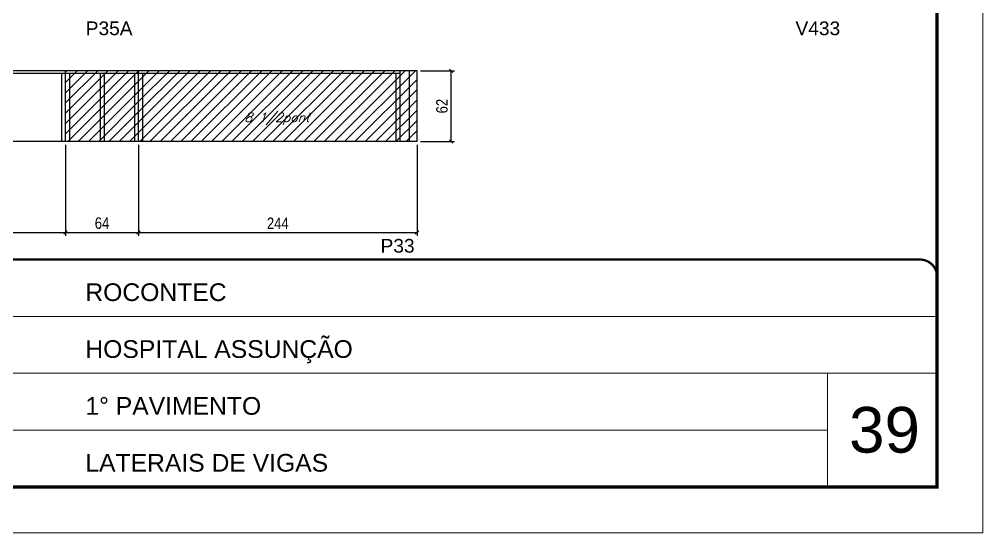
# Model space of a CAD drawing. Extents: x 137137 to 143418, y 10464 to 34486.
# Drawn here: x 140948 to 141792, y 23099 to 23548 of the extents above; entities that cross this region are included whole.
import ezdxf

# ---------------------------------------------------------------- set-up
doc = ezdxf.new("R2010")
doc.units = 0
doc.linetypes.add('CONTINUO', pattern=[0])
doc.linetypes.add('DASHED', pattern=[0.75, 0.5, -0.25])
for name, color, linetype in [('5', 5, 'Continuous'), ('COTA', 241, 'Continuous'), ('Painéis', 200, 'Continuous'), ('SARR_2.2x7', 40, 'Continuous'), ('SARR_3.5x7', 81, 'Continuous'), ('texto', 7, 'Continuous')]:
    doc.layers.add(name, color=color, linetype=linetype)
for name, color, linetype, lineweight in [('CARIMBO', 255, 'Continuous', 9), ('Folhas', 255, 'Continuous', 9), ('Hachura', 251, 'Continuous', 9), ('SARRAFO DE PRESSAO', 251, 'DASHED', 9)]:
    doc.layers.add(name, color=color, linetype=linetype, lineweight=lineweight)
doc.styles.add('ARIAL', font='arial.ttf')
doc.styles.add('COTA TECNICA', font='techl___.ttf', dxfattribs={"height": 10})
doc.styles.add('Romans', font='romans.shx')
doc.styles.get("Standard").update_dxf_attribs({"font": 'arial.ttf'})
doc.dimstyles.new('PAINEL', dxfattribs={"dimtxt": 10, "dimasz": 3, "dimexe": 3, "dimexo": 3, "dimgap": 3, "dimtad": 1, "dimdec": 1, "dimzin": 12, "dimdsep": 46, "dimtxsty": 'COTA TECNICA', "dimblk1": 'OBLIQUE', "dimblk2": 'OBLIQUE', "dimsah": 1, "dimcen": 0.9, "dimclrd": 4, "dimclre": 4, "dimclrt": 240, "dimadec": 1, "dimazin": 3, "dimtfac": 1, "dimtdec": 1, "dimtmove": 0, "dimatfit": 3, "dimfxl": 1, "dimtolj": 1, "dimtzin": 12, "dimarcsym": 0})
pattern_1 = [(45, (-1576.503, -8031.286), (-4.49012806, 4.49012806), [])]

# ---------------------------------------------------------------- blocks, each defined once
blk = doc.blocks.new('9999999999')
at = {"color": 30, "linetype": 'CONTINUO'}
for p, q in [((98564.56, 34379.64), (99583.98, 34379.64)), ((98564.56, 34329.83), (99487.98, 34329.83)), ((99583.98, 34329.83), (99487.98, 34329.83)), ((99487.98, 34329.83), (99487.98, 34230.21)), ((98564.56, 34280.02), (99487.98, 34280.02))]:
    blk.add_line(p, q, dxfattribs=at)
at = {"color": 30, "linetype": 'CONTINUO', "const_width": 2}
blk.add_lwpolyline([(99583.98, 34230.21), (99583.98, 34414.45, 0.414214), (99568.98, 34429.45), (98228.98, 34429.45, 0.414214), (98213.98, 34414.45), (98213.98, 34245.21, 0.414214), (98228.98, 34230.21), (99583.98, 34230.21)], format="xyb", dxfattribs=at)
at = {"layer": 'Folhas'}
blk.add_lwpolyline([(98138.98, 34190.21), (99623.98, 34190.21), (99623.98, 35240.21), (98138.98, 35240.21)], close=True, dxfattribs=at)
at = {"layer": 'Folhas', "color": 30, "const_width": 3}
blk.add_lwpolyline([(98213.98, 34230.21), (99583.98, 34230.21), (99583.98, 35200.21), (98213.98, 35200.21)], close=True, dxfattribs=at)
at = {"color": 7, "linetype": 'Continuous', "ltscale": 5, "style": 'ARIAL'}
for s, height, p in [('ROCONTEC', 15.483, (98837.68, 34393.13)), ('HOSPITAL ASSUNÇÃO', 15.4829, (98837.68, 34343.32)), ('1° PAVIMENTO', 15.4829, (98837.68, 34293.51)), ('LATERAIS DE VIGAS', 15.4829, (98837.68, 34243.7))]:
    blk.add_text(s, height=height, dxfattribs=at).set_placement(p)
blk = doc.blocks.new('_Oblique')
at = {"color": 0, "linetype": 'ByBlock', "lineweight": -2}
blk.add_line((-0.5, -0.5), (0.5, 0.5), dxfattribs=at)
blk = doc.blocks.new('*D2017')
at = {"layer": 'COTA', "color": 4, "linetype": 'ByBlock', "lineweight": -2, "transparency": 16777216}
for p, q in [((141299.61, 23503.21), (141329.58, 23503.21)), ((141326.58, 23441.21), (141326.58, 23503.21)), ((141299.61, 23441.21), (141329.58, 23441.21))]:
    blk.add_line(p, q, dxfattribs=at)
at = {"layer": 'Defpoints', "color": 0, "linetype": 'ByBlock', "transparency": 16777216}
for p in [(141296.61, 23503.21), (141326.58, 23503.21), (141296.61, 23441.21)]:
    blk.add_point(p, dxfattribs=at)
at = {"layer": 'COTA', "color": 4, "linetype": 'ByBlock', "lineweight": -2, "transparency": 16777216, "xscale": 3, "yscale": 3, "zscale": 3}
for p, rotation in [((141326.58, 23503.21), 90), ((141326.58, 23441.21), 270)]:
    blk.add_blockref('_Oblique', p, dxfattribs=dict(at, rotation=rotation))
at = {"layer": 'COTA', "color": 240, "linetype": 'ByBlock', "transparency": 16777216, "insert": (141318.48, 23472.21), "char_height": 10, "attachment_point": 5, "rotation": 90, "style": 'COTA TECNICA'}
blk.add_mtext('\\A1;62', dxfattribs=at)
blk = doc.blocks.new('*D2024')
at = {"layer": 'COTA', "color": 4, "lineweight": -2, "ltscale": 25, "transparency": 16777216}
for p, q in [((140988.61, 23438.21), (140988.61, 23358.56)), ((140744.61, 23388.21), (140744.61, 23358.56)), ((140744.61, 23361.56), (140988.61, 23361.56))]:
    blk.add_line(p, q, dxfattribs=at)
at = {"layer": 'Defpoints', "color": 0, "ltscale": 25, "transparency": 16777216}
for p in [(140988.61, 23441.21), (140744.61, 23391.21), (140988.61, 23361.56)]:
    blk.add_point(p, dxfattribs=at)
at = {"layer": 'COTA', "color": 4, "lineweight": -2, "ltscale": 25, "transparency": 16777216, "xscale": 3, "yscale": 3, "zscale": 3, "rotation": 180}
blk.add_blockref('_Oblique', (140744.61, 23361.56), dxfattribs=at)
at = {"layer": 'COTA', "color": 4, "lineweight": -2, "ltscale": 25, "transparency": 16777216, "xscale": 3, "yscale": 3, "zscale": 3}
blk.add_blockref('_Oblique', (140988.61, 23361.56), dxfattribs=at)
at = {"layer": 'COTA', "color": 240, "ltscale": 25, "transparency": 16777216, "insert": (140866.61, 23369.63), "char_height": 10, "attachment_point": 5, "style": 'COTA TECNICA'}
blk.add_mtext('\\A1;244', dxfattribs=at)
blk = doc.blocks.new('*D2025')
at = {"layer": 'COTA', "color": 4, "lineweight": -2, "ltscale": 25, "transparency": 16777216}
for p, q in [((140988.61, 23438.21), (140988.61, 23358.56)), ((141052.61, 23438.21), (141052.61, 23358.56)), ((140988.61, 23361.56), (141052.61, 23361.56))]:
    blk.add_line(p, q, dxfattribs=at)
at = {"layer": 'Defpoints', "color": 0, "ltscale": 25, "transparency": 16777216}
for p in [(140988.61, 23441.21), (141052.61, 23441.21), (141052.61, 23361.56)]:
    blk.add_point(p, dxfattribs=at)
at = {"layer": 'COTA', "color": 4, "lineweight": -2, "ltscale": 25, "transparency": 16777216, "xscale": 3, "yscale": 3, "zscale": 3, "rotation": 180}
blk.add_blockref('_Oblique', (140988.61, 23361.56), dxfattribs=at)
at = {"layer": 'COTA', "color": 4, "lineweight": -2, "ltscale": 25, "transparency": 16777216, "xscale": 3, "yscale": 3, "zscale": 3}
blk.add_blockref('_Oblique', (141052.61, 23361.56), dxfattribs=at)
at = {"layer": 'COTA', "color": 240, "ltscale": 25, "transparency": 16777216, "insert": (141020.61, 23369.66), "char_height": 10, "attachment_point": 5, "style": 'COTA TECNICA'}
blk.add_mtext('\\A1;64', dxfattribs=at)
blk = doc.blocks.new('*D2026')
at = {"layer": 'COTA', "color": 4, "lineweight": -2, "ltscale": 25, "transparency": 16777216}
for p, q in [((141052.61, 23438.21), (141052.61, 23358.56)), ((141296.61, 23438.21), (141296.61, 23358.56)), ((141052.61, 23361.56), (141296.61, 23361.56))]:
    blk.add_line(p, q, dxfattribs=at)
at = {"layer": 'Defpoints', "color": 0, "ltscale": 25, "transparency": 16777216}
for p in [(141052.61, 23441.21), (141296.61, 23441.21), (141296.61, 23361.56)]:
    blk.add_point(p, dxfattribs=at)
at = {"layer": 'COTA', "color": 4, "lineweight": -2, "ltscale": 25, "transparency": 16777216, "xscale": 3, "yscale": 3, "zscale": 3, "rotation": 180}
blk.add_blockref('_Oblique', (141052.61, 23361.56), dxfattribs=at)
at = {"layer": 'COTA', "color": 4, "lineweight": -2, "ltscale": 25, "transparency": 16777216, "xscale": 3, "yscale": 3, "zscale": 3}
blk.add_blockref('_Oblique', (141296.61, 23361.56), dxfattribs=at)
at = {"layer": 'COTA', "color": 240, "ltscale": 25, "transparency": 16777216, "insert": (141174.61, 23369.63), "char_height": 10, "attachment_point": 5, "style": 'COTA TECNICA'}
blk.add_mtext('\\A1;244', dxfattribs=at)

msp = doc.modelspace()

# ---------------------------------------------------------------- hatches: boundary and pattern name
at = {"layer": 'Hachura', "linetype": 'ByBlock'}
h = msp.add_hatch(dxfattribs=at)
h.set_pattern_fill('ANSI31', color=256, scale=2)
h.set_pattern_definition(pattern_1)
h.paths.add_polyline_path([(141052.61, 23503.21), (140988.61, 23503.21), (140988.61, 23441.21), (141052.61, 23441.21)])
h = msp.add_hatch(dxfattribs=at)
h.set_pattern_fill('ANSI31', color=256, scale=2)
h.set_pattern_definition(pattern_1)
h.paths.add_polyline_path([(141296.61, 23441.21), (141296.61, 23503.21), (141052.61, 23503.21), (141052.61, 23441.21)])
h.paths.add_polyline_path([(141137.6, 23453.05), (141205.22, 23453.05), (141210.72, 23469.02), (141143.1, 23469.02)], flags=24)

# ---------------------------------------------------------------- linework, layer by layer
at = {"layer": 'Painéis', "linetype": 'ByBlock'}
for p, q in [((141296.61, 23503.21), (140744.61, 23503.21)), ((140988.61, 23441.21), (140988.61, 23503.21)), ((141052.61, 23441.21), (141052.61, 23503.21)), ((141296.61, 23441.21), (141296.61, 23503.21)), ((141296.61, 23441.21), (140812.61, 23441.21))]:
    msp.add_line(p, q, dxfattribs=at)
at = {"layer": 'SARR_2.2x7', "linetype": 'Continuous'}
for p, q in [((141289.61, 23503.21), (141289.61, 23441.21)), ((140759.61, 23501.01), (140988.61, 23501.01)), ((140988.61, 23501.01), (141052.61, 23501.01)), ((141052.61, 23501.01), (141281.61, 23501.01))]:
    msp.add_line(p, q, dxfattribs=at)
at = {"layer": 'SARR_3.5x7'}
for p, q in [((141281.61, 23503.21), (141281.61, 23441.21)), ((140985.11, 23501.01), (140985.11, 23441.21)), ((140992.11, 23501.01), (140992.11, 23441.21)), ((141018.86, 23501.01), (141018.86, 23441.21)), ((141022.36, 23501.01), (141022.36, 23441.21)), ((141049.11, 23501.01), (141049.11, 23441.21)), ((141056.11, 23501.01), (141056.11, 23441.21)), ((141278.11, 23501.01), (141278.11, 23441.21))]:
    msp.add_line(p, q, dxfattribs=at)

# ---------------------------------------------------------------- block references
at = {"layer": 'SARRAFO DE PRESSAO', "color": 6, "linetype": 'ByBlock'}
msp.add_blockref('9999999999', (42168.31, -11091.6), dxfattribs=at)

# ---------------------------------------------------------------- texts
at = {"layer": '5', "linetype": 'Continuous'}
for s, p in [('P35A', (141006.34, 23534.36)), ('V433', (141628.23, 23534.36)), ('P33', (141264.67, 23343.89))]:
    msp.add_text(s, height=12, rotation=359.99996, dxfattribs=at).set_placement(p)
at = {"layer": 'CARIMBO', "style": 'ARIAL'}
msp.add_text('39', height=40, dxfattribs=at).set_placement((141675.15, 23168.74))
at = {"layer": 'texto', "color": 2, "insert": (141173.97, 23461.03), "char_height": 8, "attachment_point": 5, "style": 'Romans'}
msp.add_mtext('{\\Q19;\\C256;8 1/2pont}', dxfattribs=at)

# ---------------------------------------------------------------- dimensions: what is measured, and where the dimension line sits
at = {"layer": 'COTA', "linetype": 'ByBlock'}
dim = msp.add_linear_dim(base=(141326.58, 23503.21), p1=(141296.61, 23441.21), p2=(141296.61, 23503.21), angle=90, dimstyle='PAINEL', dxfattribs=at)
dim.commit()
dim.dimension.update_dxf_attribs({"geometry": '*D2017', "text_midpoint": (141318.48, 23472.21)})
at = {"layer": 'COTA', "ltscale": 25}
dim = msp.add_linear_dim(base=(140988.61, 23361.56), p1=(140744.61, 23391.21), p2=(140988.61, 23441.21), dimstyle='PAINEL', dxfattribs=at)
dim.commit()
dim.dimension.update_dxf_attribs({"geometry": '*D2024', "text_midpoint": (140866.61, 23369.63)})
for base, p1, p2, picture, middle in [((141052.61, 23361.56), (140988.61, 23441.21), (141052.61, 23441.21), '*D2025', (141020.61, 23369.66)), ((141296.61, 23361.56), (141052.61, 23441.21), (141296.61, 23441.21), '*D2026', (141174.61, 23369.63))]:
    dim = msp.add_linear_dim(base=base, p1=p1, p2=p2, dimstyle='PAINEL', override={"dimtmove": 1}, dxfattribs=at)
    dim.commit()
    dim.dimension.update_dxf_attribs({"geometry": picture, "text_midpoint": middle})

doc.saveas('drawing.dxf')
